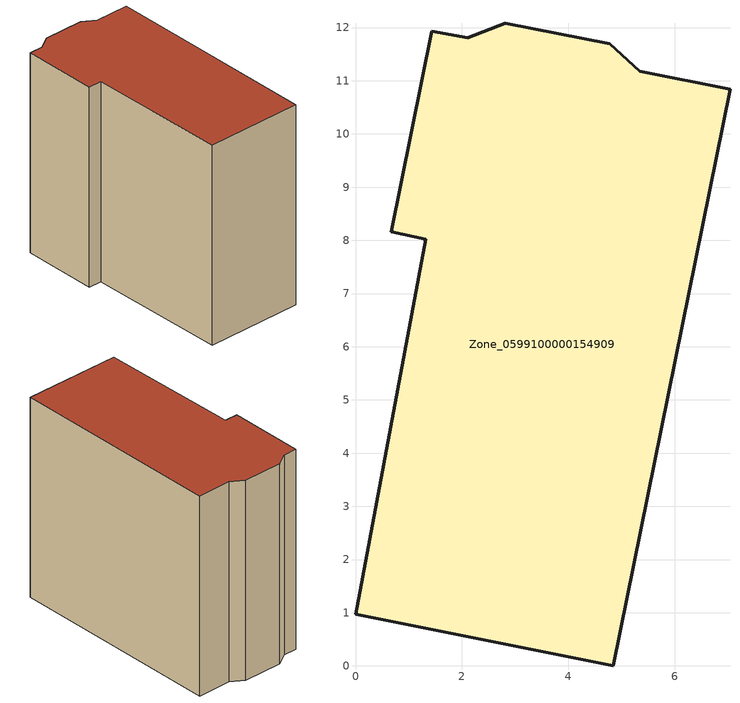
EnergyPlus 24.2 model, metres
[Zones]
Zone_0599100000154909
 floor ground (C_G): 7.04,10.84 4.85,0 0,0.97 1.32,8.02 0.67,8.16 1.43,11.93 2.11,11.8 2.81,12.08 4.78,11.69 5.34,11.18 z0
 wall outside (C_F): 4.85,0 7.04,10.84 5.34,11.18 4.78,11.69 2.81,12.08 2.11,11.8 1.43,11.93 0.67,8.16 1.32,8.02 0,0.97 4.85,0 z0:10.35
 roof outside (C_R): 2.11,11.8 1.43,11.93 0.67,8.16 1.32,8.02 0,0.97 4.85,0 7.04,10.84 5.34,11.18 4.78,11.69 2.81,12.08 z10.35
[BUILDING]
Pand.0599100000154909: North Axis=0; Terrain=City; Loads Convergence Tolerance Value=0.04; Temperature Convergence Tolerance Value=0.4; Solar Distribution=FullExterior; Maximum Number of Warmup Days=25; Minimum Number of Warmup Days=1
[Site:Location]
Rotterdam.The.Hague.AP_ZH_NLD Design_Conditions: Latitude=51.96; Longitude=4.45; Time Zone=1; Elevation=-4.5
[SITE:GROUNDTEMPERATURE:BUILDINGSURFACE]
18, 18, 18, 18, 18, 18, 18, 18, 18, 18, 18, 18
[MATERIAL] Thermal Absorptance=0.9; Solar Absorptance=0.7; Visible Absorptance=0.7
Name | Roughness | Thickness | Conductivity | Density | Specific Heat
G.TI.1946 | MediumSmooth | 0.15 | 1 | 540 | 1210
F.TI.1946 | Rough | 0.3 | 0.857143 | 1920 | 840
R.TI.1946 | MediumRough | 0.2 | 0.1 | 1500 | 1000
[CONSTRUCTION]
C_G: G.TI.1946
C_F: F.TI.1946
C_R: R.TI.1946
[ZONE]
Zone_0599100000154909: Type=1; Multiplier=1; Ceiling Height=Autocalculate; Volume=Autocalculate; Floor Area=autocalculate; Part of Total Floor Area=Yes
[ZONEINFILTRATION:DESIGNFLOWRATE]
Infil_Zone_0599100000154909: Zone or ZoneList or Space or SpaceList=Zone_0599100000154909; Schedule=AlwaysOn; Design Flow Rate Calculation Method=Flow/Area; Flow Rate per Floor Area=0.003; Constant Term Coefficient=1; Temperature Term Coefficient=0; Velocity Term Coefficient=0; Velocity Squared Term Coefficient=0
[HVACTEMPLATE:ZONE:IDEALLOADSAIRSYSTEM]
Zone_0599100000154909: Maximum Heating Supply Air Temperature=50; Minimum Cooling Supply Air Temperature=13; Maximum Heating Supply Air Humidity Ratio=0.0156; Minimum Cooling Supply Air Humidity Ratio=0.0077; Heating Limit=NoLimit; Cooling Limit=NoLimit; Dehumidification Control Type=ConstantSensibleHeatRatio; Cooling Sensible Heat Ratio=0.7; Dehumidification Setpoint=60; Humidification Control Type=None; Humidification Setpoint=30; Outdoor Air Method=None; Outdoor Air Flow Rate per Person=0.00944; Outdoor Air Flow Rate per Zone Floor Area=0; Outdoor Air Flow Rate per Zone=0; Demand Controlled Ventilation Type=None; Outdoor Air Economizer Type=NoEconomizer; Heat Recovery Type=None; Sensible Heat Recovery Effectiveness=0.7; Latent Heat Recovery Effectiveness=0.65
[ZONECONTROL:THERMOSTAT]
ThermostatControl_Zone_0599100000154909: Zone or ZoneList=Zone_0599100000154909; Control Type Schedule=DualSetpointControlType; Control 1=Thermostat_Zone_0599100000154909; Temperature Difference Between Cutout And Setpoint=0
[THERMOSTATSETPOINT:DUALSETPOINT]
Thermostat_Zone_0599100000154909: Heating Setpoint Temperature Schedule=HeatingSetpoint_Zone_0599100000154909; Cooling Setpoint Temperature Schedule=CoolingSetpoint_Zone_0599100000154909
[SCHEDULE:COMPACT]
HeatingSetpoint_Zone_0599100000154909: Through: 12/31, For: AllDays, Until: 24:00, 21
CoolingSetpoint_Zone_0599100000154909: Through: 12/31, For: AllDays, Until: 24:00, 24
DualSetpointControlType: Through: 12/31, For: AllDays, Until: 24:00, 4
AlwaysOn: Through: 12/31, For: AllDays, Until: 24:00, 1
